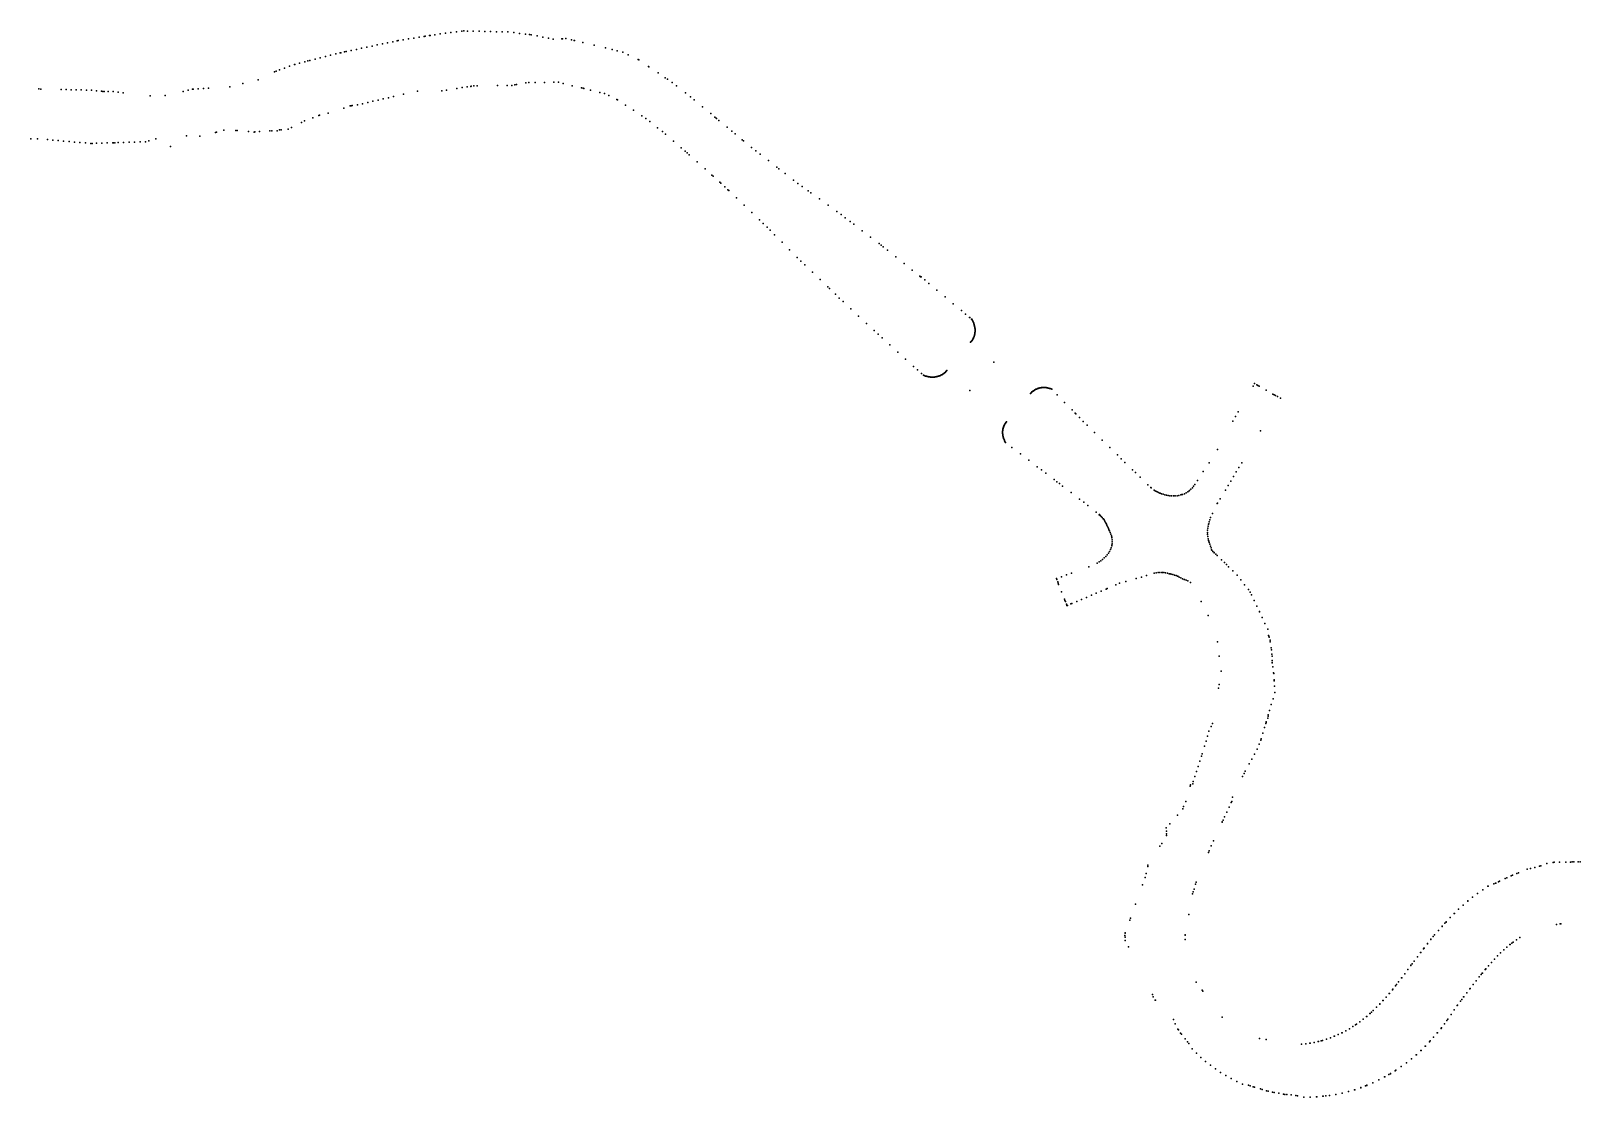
# Model space of a CAD drawing. Header units: metres. Extents: x 254871 to 264190, y 6271272 to 6280437.
# Drawn here: x 259536 to 260119, y 6278381 to 6278783 of the extents above; entities that cross this region are included whole.
import ezdxf

# ---------------------------------------------------------------- set-up
doc = ezdxf.new("R2010")
doc.units = ezdxf.units.M

msp = doc.modelspace()

# ---------------------------------------------------------------- linework, layer by layer
at = {"layer": 'Puntos'}
for p in [(259673.49, 6278778.93), (259673.77, 6278778.99), (259675.75, 6278779.31), (259677.73, 6278779.63), (259679.7, 6278779.95), (259681.68, 6278780.27), (259683.65, 6278780.6), (259683.94, 6278780.64), (259685.63, 6278780.92), (259685.84, 6278780.95), (259687.62, 6278781.21), (259689.63, 6278781.5), (259691.65, 6278781.79), (259693.7, 6278782.08), (259695.76, 6278782.31), (259697.85, 6278782.55), (259698.59, 6278782.63), (259699.98, 6278782.6), (259702.14, 6278782.55), (259704.3, 6278782.5), (259706.47, 6278782.46), (259708.64, 6278782.41), (259710.82, 6278782.36), (259713, 6278782.31), (259715.19, 6278782.26), (259717.39, 6278782), (259719.59, 6278781.73), (259721.79, 6278781.47), (259723.24, 6278781.29), (259723.98, 6278781.15), (259726.15, 6278780.74), (259728.31, 6278780.33), (259730.46, 6278779.92), (259732.23, 6278779.58), (259735.45, 6278779.72), (259735.71, 6278779.64), (259737.04, 6278779.75), (259739.17, 6278779.25), (259740.07, 6278779.03), (259740.23, 6278778.99), (259648.36, 6278773.48), (259650.31, 6278773.96), (259651.95, 6278774.37), (259652.25, 6278774.44), (259653.65, 6278774.76), (259654.2, 6278774.88), (259656.16, 6278775.29), (259658.11, 6278775.7), (259660.07, 6278776.11), (259662.03, 6278776.52), (259663.99, 6278776.94), (259665.94, 6278777.35), (259667.9, 6278777.76), (259669.86, 6278778.17), (259671.82, 6278778.58), (259743.42, 6278778.24), (259747.67, 6278777.23), (259751.96, 6278776.21), (259754.46, 6278775.62), (259756.29, 6278775.18), (259758.48, 6278774.66), (259760.47, 6278773.68), (259627.91, 6278767.53), (259629.14, 6278767.97), (259631.02, 6278768.65), (259632.91, 6278769.33), (259634.8, 6278770.01), (259634.96, 6278770.05), (259636.73, 6278770.52), (259638.66, 6278771.04), (259639.82, 6278771.35), (259640.6, 6278771.55), (259642.54, 6278772.03), (259644.48, 6278772.51), (259646.42, 6278772.99), (259764.24, 6278771.83), (259764.44, 6278771.69), (259768.11, 6278769.23), (259768.28, 6278769.11), (259610.39, 6278761.54), (259615.35, 6278762.78), (259621.08, 6278764.22), (259627.27, 6278767.22), (259699.8, 6278761.56), (259701.22, 6278761.76), (259701.3, 6278761.77), (259702.39, 6278761.93), (259703.64, 6278761.94), (259711.2, 6278762.03), (259714.85, 6278762.08), (259716.64, 6278762.1), (259716.64, 6278762.08), (259717.75, 6278762.29), (259718.4, 6278762.41), (259721.9, 6278763.03), (259723.06, 6278763.24), (259725.39, 6278763.25), (259728.9, 6278763.27), (259732.44, 6278763.28), (259734.23, 6278763.29), (259735.96, 6278762.87), (259739.39, 6278762.01), (259771.72, 6278766.8), (259774.43, 6278764.98), (259775.29, 6278764.41), (259777.06, 6278763.22), (259778.72, 6278761.91), (259538.49, 6278760.76), (259539.24, 6278760.71), (259546.87, 6278760.56), (259548.78, 6278760.53), (259550.68, 6278760.49), (259552.59, 6278760.46), (259554.49, 6278760.42), (259556.4, 6278760.38), (259558.3, 6278760.35), (259560.21, 6278760.12), (259562.11, 6278759.89), (259562.65, 6278759.82), (259563.12, 6278759.77), (259564.56, 6278759.78), (259566.47, 6278759.8), (259568.39, 6278759.57), (259570.31, 6278759.33), (259580.44, 6278758.12), (259586.1, 6278758.28), (259592.83, 6278759.86), (259594.73, 6278760.31), (259596.34, 6278760.69), (259596.62, 6278760.75), (259598.56, 6278760.86), (259600.51, 6278760.98), (259602.46, 6278761.09), (259662.37, 6278755.66), (259664.32, 6278756.11), (259666.27, 6278756.56), (259668.22, 6278757), (259670.17, 6278757.45), (259672.12, 6278757.9), (259675.87, 6278758.77), (259681.07, 6278759.99), (259690.27, 6278760.01), (259690.29, 6278760.01), (259692.05, 6278760.3), (259695.95, 6278760.96), (259697.88, 6278761.29), (259742.82, 6278761.16), (259743.46, 6278761.01), (259743.73, 6278760.94), (259746.27, 6278760.31), (259749.75, 6278759.44), (259751.51, 6278759.01), (259753.14, 6278758.25), (259756.22, 6278756.81), (259756.38, 6278756.71), (259782.03, 6278759.31), (259783.99, 6278757.77), (259785.27, 6278756.71), (259641.67, 6278749.94), (259643.9, 6278750.77), (259644.17, 6278750.86), (259644.2, 6278750.87), (259647.44, 6278751.71), (259653.34, 6278753.59), (259655.78, 6278754.37), (259656.19, 6278754.44), (259656.49, 6278754.48), (259658.47, 6278754.76), (259660.42, 6278755.21), (259759.4, 6278754.72), (259762.46, 6278752.72), (259765.55, 6278750.68), (259788.42, 6278754.08), (259791.54, 6278751.48), (259793.09, 6278750.2), (259793.6, 6278749.77), (259605.09, 6278744.42), (259605.47, 6278744.54), (259608.23, 6278745.21), (259612.66, 6278745.17), (259613.24, 6278745.11), (259617.44, 6278744.74), (259619.54, 6278744.55), (259619.79, 6278744.57), (259621.58, 6278744.71), (259625.54, 6278745.04), (259626.24, 6278745.03), (259628.31, 6278745.01), (259629.19, 6278745.33), (259629.71, 6278745.38), (259632.45, 6278745.6), (259633.66, 6278746.23), (259637.37, 6278748.17), (259638.54, 6278748.79), (259767.12, 6278749.66), (259768.59, 6278748.48), (259771.56, 6278746.12), (259773.36, 6278744.68), (259793.78, 6278749.62), (259794.63, 6278748.92), (259797.7, 6278746.36), (259799.54, 6278744.82), (259535.54, 6278741.97), (259537.97, 6278741.99), (259541.7, 6278741.67), (259543.74, 6278741.49), (259545.79, 6278741.31), (259547.84, 6278741.14), (259549.89, 6278740.96), (259551.94, 6278740.78), (259553.99, 6278740.6), (259556.04, 6278740.42), (259558.1, 6278740.24), (259558.63, 6278740.26), (259560.16, 6278740.31), (259562.22, 6278740.37), (259564.27, 6278740.43), (259566.33, 6278740.49), (259566.61, 6278740.5), (259567.11, 6278740.52), (259568.39, 6278740.56), (259570.44, 6278740.62), (259572.5, 6278740.68), (259574.56, 6278740.75), (259576.61, 6278740.81), (259578.67, 6278740.87), (259579.87, 6278741.21), (259582.53, 6278741.97), (259588.05, 6278739.03), (259588.05, 6278739.03), (259588.06, 6278739.03), (259594.06, 6278743.17), (259599.11, 6278742.99), (259774.53, 6278743.68), (259777.48, 6278741.14), (259780.47, 6278738.57), (259800.78, 6278743.8), (259803.39, 6278741.62), (259803.86, 6278741.24), (259806.97, 6278738.73), (259781.98, 6278737.28), (259782.65, 6278736.68), (259783.47, 6278735.95), (259786.45, 6278733.28), (259808.52, 6278737.47), (259810.11, 6278736.24), (259813.27, 6278733.79), (259789.43, 6278730.61), (259791.96, 6278728.34), (259792.41, 6278727.93), (259816.44, 6278731.33), (259817.26, 6278730.69), (259819.6, 6278728.88), (259822.76, 6278726.42), (259794.92, 6278725.66), (259795.38, 6278725.25), (259796.86, 6278723.9), (259798.03, 6278722.78), (259798.31, 6278722.52), (259824.35, 6278725.19), (259825.97, 6278724.02), (259828.27, 6278722.36), (259829.23, 6278721.67), (259801.21, 6278719.76), (259804.1, 6278716.99), (259832.48, 6278719.32), (259835.74, 6278716.97), (259807, 6278714.23), (259809.9, 6278711.47), (259811.35, 6278710.08), (259838.99, 6278714.62), (259840.62, 6278713.44), (259842.21, 6278712.23), (259844.03, 6278710.84), (259845.4, 6278709.79), (259812.77, 6278708.67), (259813.9, 6278707.54), (259815.6, 6278705.83), (259848.58, 6278707.36), (259851.76, 6278704.93), (259818.44, 6278702.99), (259821.28, 6278700.15), (259824.11, 6278697.31), (259854.94, 6278702.49), (259855.72, 6278701.9), (259856.54, 6278701.28), (259858.1, 6278700.03), (259861.23, 6278697.53), (259825.53, 6278695.9), (259826.97, 6278694.51), (259829.85, 6278691.72), (259864.35, 6278695.03), (259867.48, 6278692.53), (259832.74, 6278688.94), (259835.62, 6278686.16), (259870.32, 6278690.25), (259870.6, 6278690.03), (259870.75, 6278689.91), (259872.17, 6278688.78), (259873.7, 6278687.5), (259836.27, 6278685.53), (259838.5, 6278683.38), (259839.95, 6278681.99), (259841.41, 6278680.62), (259876.77, 6278684.93), (259879.85, 6278682.37), (259882.92, 6278679.81), (259844.34, 6278677.9), (259847.27, 6278675.17), (259885.99, 6278677.24), (259887.52, 6278675.96), (259889.05, 6278674.67), (259889.08, 6278674.65), (259889.8, 6278674.04), (259889.87, 6278673.99), (259850.2, 6278672.44), (259853.13, 6278669.71), (259854.59, 6278668.35), (259890.01, 6278673.74), (259890.15, 6278673.5), (259890.27, 6278673.26), (259890.39, 6278673.02), (259890.49, 6278672.77), (259890.59, 6278672.53), (259890.68, 6278672.28), (259890.76, 6278672.04), (259890.83, 6278671.79), (259890.9, 6278671.55), (259890.91, 6278668.08), (259890.95, 6278671.3), (259890.96, 6278668.3), (259891, 6278671.06), (259891, 6278668.51), (259891.04, 6278670.82), (259891.04, 6278668.73), (259891.07, 6278670.58), (259891.07, 6278668.95), (259891.09, 6278670.34), (259891.09, 6278669.18), (259891.1, 6278670.1), (259891.1, 6278669.41), (259891.11, 6278669.87), (259891.11, 6278669.64), (259856.07, 6278667), (259859.03, 6278664.3), (259889.44, 6278665.31), (259889.52, 6278665.41), (259889.65, 6278665.55), (259889.77, 6278665.7), (259889.88, 6278665.86), (259890, 6278666.02), (259890.1, 6278666.18), (259890.21, 6278666.35), (259890.31, 6278666.53), (259890.4, 6278666.71), (259890.49, 6278666.89), (259890.57, 6278667.08), (259890.65, 6278667.27), (259890.73, 6278667.47), (259890.79, 6278667.67), (259890.85, 6278667.87), (259861.98, 6278661.6), (259864.94, 6278658.91), (259898.23, 6278657.75), (259867.89, 6278656.21), (259869.37, 6278654.86), (259870.9, 6278653.56), (259871.64, 6278652.93), (259871.71, 6278652.87), (259871.97, 6278652.76), (259872.24, 6278652.67), (259872.5, 6278652.58), (259872.77, 6278652.5), (259873.03, 6278652.43), (259873.29, 6278652.36), (259873.55, 6278652.31), (259873.81, 6278652.27), (259874.07, 6278652.23), (259874.33, 6278652.21), (259874.58, 6278652.19), (259874.83, 6278652.18), (259875.08, 6278652.17), (259875.33, 6278652.18), (259875.58, 6278652.19), (259875.82, 6278652.21), (259876.06, 6278652.24), (259876.29, 6278652.28), (259876.52, 6278652.32), (259876.75, 6278652.37), (259876.98, 6278652.42), (259877.2, 6278652.49), (259877.41, 6278652.55), (259877.62, 6278652.63), (259877.83, 6278652.71), (259878.04, 6278652.8), (259878.23, 6278652.89), (259878.43, 6278652.99), (259878.62, 6278653.09), (259878.8, 6278653.2), (259878.98, 6278653.31), (259879.15, 6278653.43), (259879.32, 6278653.55), (259879.48, 6278653.68), (259879.64, 6278653.81), (259879.79, 6278653.94), (259879.93, 6278654.08), (259880.07, 6278654.23), (259880.21, 6278654.37), (259880.34, 6278654.52), (259880.43, 6278654.64), (259889.13, 6278647.16), (259911.96, 6278645.94), (259912.02, 6278646.02), (259912.14, 6278646.16), (259912.27, 6278646.3), (259912.41, 6278646.43), (259912.54, 6278646.57), (259912.69, 6278646.7), (259912.84, 6278646.82), (259913, 6278646.94), (259913.16, 6278647.06), (259913.33, 6278647.17), (259913.5, 6278647.28), (259913.68, 6278647.39), (259913.86, 6278647.49), (259914.05, 6278647.58), (259914.24, 6278647.67), (259914.44, 6278647.75), (259914.64, 6278647.83), (259914.85, 6278647.91), (259915.06, 6278647.97), (259915.28, 6278648.03), (259915.5, 6278648.09), (259915.73, 6278648.14), (259915.96, 6278648.18), (259916.19, 6278648.22), (259916.43, 6278648.25), (259916.67, 6278648.27), (259916.91, 6278648.28), (259917.16, 6278648.27), (259917.41, 6278648.26), (259917.66, 6278648.24), (259917.91, 6278648.21), (259918.16, 6278648.17), (259918.42, 6278648.12), (259918.68, 6278648.06), (259918.93, 6278648), (259919.19, 6278647.92), (259919.45, 6278647.83), (259919.71, 6278647.74), (259919.97, 6278647.64), (259922.02, 6278645.53), (259995.87, 6278648.82), (259996.32, 6278649.74), (259996.37, 6278649.71), (259997.23, 6278649.23), (259997.66, 6278648.99), (259998.1, 6278648.74), (260000.71, 6278647.27), (260003.32, 6278645.79), (260003.76, 6278645.55), (260004.2, 6278645.3), (260005.05, 6278644.82), (259924.83, 6278642.66), (259927.64, 6278639.79), (259990.15, 6278639.03), (260006.09, 6278644.23), (259901.76, 6278633.23), (259901.82, 6278633.42), (259901.89, 6278633.61), (259901.97, 6278633.79), (259902.05, 6278633.97), (259902.14, 6278634.15), (259902.23, 6278634.32), (259902.33, 6278634.48), (259902.43, 6278634.64), (259902.53, 6278634.8), (259902.64, 6278634.95), (259902.76, 6278635.09), (259902.87, 6278635.23), (259902.93, 6278635.29), (259928.87, 6278638.53), (259929.03, 6278638.37), (259930.45, 6278636.92), (259931.85, 6278635.48), (259933.28, 6278634.08), (259988.19, 6278635.55), (259989.14, 6278637.3), (259901.48, 6278631.36), (259901.49, 6278631.58), (259901.49, 6278631.14), (259901.5, 6278631.8), (259901.5, 6278630.92), (259901.51, 6278632.01), (259901.52, 6278630.7), (259901.54, 6278632.22), (259901.54, 6278630.47), (259901.57, 6278632.43), (259901.58, 6278630.24), (259901.6, 6278632.64), (259901.62, 6278630.01), (259901.65, 6278632.84), (259901.67, 6278629.78), (259901.7, 6278633.04), (259901.73, 6278629.55), (259901.8, 6278629.32), (259901.87, 6278629.09), (259901.95, 6278628.86), (259902.05, 6278628.63), (259902.15, 6278628.4), (259902.25, 6278628.17), (259902.37, 6278627.94), (259902.5, 6278627.71), (259902.63, 6278627.48), (259936.14, 6278631.27), (259939, 6278628.46), (259998.63, 6278631.95), (259904.97, 6278625.7), (259908.16, 6278623.28), (259941.85, 6278625.65), (259944.71, 6278622.84), (259946.14, 6278621.43), (259982.36, 6278624.86), (259911.35, 6278620.85), (259914.54, 6278618.42), (259916.13, 6278617.21), (259917.72, 6278615.99), (259947.57, 6278620.02), (259950.42, 6278617.21), (259951.49, 6278616.17), (259977.08, 6278616.55), (259979.31, 6278619.89), (259989.49, 6278616.44), (259990.51, 6278618.17), (259991.52, 6278619.89), (259920.9, 6278613.55), (259921.92, 6278612.77), (259922.86, 6278612.05), (259924.08, 6278611.11), (259953.3, 6278614.42), (259956.19, 6278611.64), (259957.29, 6278610.6), (259957.29, 6278610.59), (259957.44, 6278610.47), (259972.42, 6278609.91), (259972.94, 6278610.46), (259973.41, 6278611.05), (259973.84, 6278611.68), (259974.86, 6278613.21), (259986.42, 6278611.29), (259987.44, 6278613.01), (259988.47, 6278614.72), (259927.25, 6278608.67), (259930.43, 6278606.23), (259932.02, 6278605.01), (259958.51, 6278609.62), (259958.67, 6278609.5), (259959.18, 6278609.19), (259959.7, 6278608.92), (259960.24, 6278608.66), (259960.73, 6278608.44), (259960.8, 6278608.41), (259961.37, 6278608.2), (259961.95, 6278608.02), (259962.55, 6278607.85), (259963.17, 6278607.7), (259963.23, 6278607.69), (259963.8, 6278607.58), (259964.45, 6278607.48), (259965.11, 6278607.42), (259965.79, 6278607.4), (259966.01, 6278607.41), (259966.47, 6278607.42), (259967.17, 6278607.49), (259967.87, 6278607.6), (259968.57, 6278607.77), (259968.95, 6278607.89), (259969.26, 6278607.99), (259969.94, 6278608.25), (259970.61, 6278608.58), (259971.25, 6278608.96), (259971.72, 6278609.31), (259971.85, 6278609.41), (259982.33, 6278604.51), (259982.38, 6278604.61), (259983.42, 6278606.28), (259985.39, 6278609.57), (259933.6, 6278603.78), (259936.75, 6278601.31), (259937.85, 6278600.31), (259937.92, 6278600.39), (259938.26, 6278599.97), (259938.65, 6278599.61), (259939.02, 6278599.22), (259939.37, 6278598.8), (259939.42, 6278598.74), (259939.69, 6278598.37), (259979.52, 6278598.44), (259979.84, 6278599.21), (259980.59, 6278600.8), (259940, 6278597.91), (259940.27, 6278597.44), (259940.53, 6278596.95), (259940.59, 6278596.8), (259940.74, 6278596.44), (259940.95, 6278595.92), (259941.2, 6278595.39), (259941.45, 6278594.84), (259941.55, 6278594.59), (259941.69, 6278594.26), (259941.96, 6278593.66), (259942.23, 6278593.02), (259942.5, 6278592.33), (259978.67, 6278593.66), (259978.67, 6278593.51), (259978.68, 6278592.86), (259978.7, 6278594.46), (259978.78, 6278595.27), (259978.92, 6278596.06), (259979.07, 6278596.74), (259979.1, 6278596.85), (259979.25, 6278597.66), (259941.76, 6278586.46), (259942.13, 6278587.15), (259942.42, 6278587.86), (259942.6, 6278591.92), (259942.62, 6278588.61), (259942.65, 6278588.83), (259942.68, 6278591.61), (259942.74, 6278589.37), (259942.77, 6278590.88), (259942.79, 6278590.13), (259978.75, 6278592.07), (259978.88, 6278591.28), (259979.05, 6278590.56), (259979.12, 6278590.34), (259979.29, 6278589.86), (259979.58, 6278589.19), (259979.79, 6278588.49), (259980, 6278587.78), (259980.21, 6278587.05), (259980.24, 6278586.95), (259980.68, 6278586.46), (259933.92, 6278580.64), (259937.12, 6278582.1), (259937.83, 6278582.52), (259938.51, 6278582.98), (259939.15, 6278583.49), (259939.15, 6278583.48), (259939.76, 6278584.02), (259940.33, 6278584.58), (259940.85, 6278585.18), (259941.33, 6278585.81), (259941.39, 6278585.89), (259981.12, 6278586.02), (259981.21, 6278585.93), (259981.74, 6278585.43), (259982.29, 6278584.95), (259983.95, 6278583.32), (259985.02, 6278582.27), (259985.79, 6278581.52), (259986.6, 6278580.73), (259921.73, 6278576.25), (259921.86, 6278575.92), (259922.22, 6278575.01), (259923.62, 6278576.93), (259925.5, 6278577.61), (259927.38, 6278578.28), (259947.93, 6278575.15), (259951.8, 6278576.23), (259953.75, 6278576.78), (259955.66, 6278577.36), (259958.56, 6278578.25), (259959.29, 6278578.41), (259960.01, 6278578.51), (259960.74, 6278578.57), (259961.46, 6278578.56), (259961.65, 6278578.54), (259962.18, 6278578.49), (259962.88, 6278578.36), (259963.57, 6278578.23), (259964.24, 6278578.08), (259964.59, 6278578), (259964.91, 6278577.93), (259965.56, 6278577.79), (259966.19, 6278577.56), (259966.81, 6278577.35), (259967.35, 6278577.15), (259967.44, 6278577.12), (259968.04, 6278576.83), (259968.63, 6278576.53), (259969.22, 6278576.2), (259969.88, 6278575.95), (259970.03, 6278575.89), (259970.57, 6278575.69), (259971.29, 6278575.41), (259972.19, 6278574.75), (259988.2, 6278579.16), (259989.83, 6278577.57), (259991.21, 6278575.77), (259922.4, 6278574.54), (259922.58, 6278574.08), (259923.67, 6278571.28), (259933.09, 6278569.18), (259934.93, 6278569.95), (259936.77, 6278570.73), (259938.62, 6278571.51), (259940.46, 6278572.29), (259940.88, 6278572.47), (259944.15, 6278573.85), (259945.49, 6278574.46), (259992.61, 6278573.94), (259994.04, 6278572.08), (259994.73, 6278571.16), (259995.25, 6278570.07), (259924.77, 6278568.49), (259924.95, 6278568.02), (259925.13, 6278567.56), (259925.49, 6278566.64), (259925.72, 6278566.06), (259925.91, 6278566.14), (259927.19, 6278566.68), (259927.56, 6278566.84), (259929.4, 6278567.62), (259931.25, 6278568.4), (259976.25, 6278567.61), (259996.26, 6278567.94), (259997.26, 6278565.81), (259998.2, 6278563.83), (259998.27, 6278563.68), (259978.95, 6278562.38), (259999.28, 6278561.53), (260000.3, 6278559.36), (259982.43, 6278552.4), (260001.34, 6278557.17), (260001.66, 6278554.79), (260001.7, 6278554.52), (260001.83, 6278554.13), (260002.2, 6278552.99), (260002.28, 6278552.47), (259983.1, 6278547.05), (259983.1, 6278547.01), (260002.61, 6278550.1), (260002.7, 6278549.43), (260002.94, 6278547.73), (260003.03, 6278547.05), (259983.8, 6278541.35), (260003.05, 6278545.33), (260003.06, 6278544.65), (260003.06, 6278544.55), (260003.28, 6278542.94), (260003.57, 6278540.78), (260003.59, 6278540.53), (259982.8, 6278534.95), (259983.02, 6278536.28), (260003.73, 6278538.11), (260003.75, 6278537.77), (260003.87, 6278535.7), (260002.68, 6278528.75), (260003.34, 6278530.99), (260004.01, 6278533.28), (260000.78, 6278522.21), (260001.39, 6278523.7), (260001.48, 6278524.34), (260001.55, 6278524.9), (260002.03, 6278526.54), (259978.64, 6278516.87), (259979.19, 6278518.72), (259979.98, 6278520.45), (259980.54, 6278521.68), (259999.52, 6278517.98), (260000.14, 6278520.09), (260000.58, 6278521.61), (260000.7, 6278521.99), (259977.53, 6278513.12), (259978.09, 6278515), (259997.37, 6278511.91), (259998.16, 6278513.88), (259998.73, 6278515.3), (259998.91, 6278515.9), (259975.11, 6278505.49), (259975.74, 6278507.39), (259976.36, 6278509.3), (259976.65, 6278510.18), (259994.35, 6278506.42), (259995.34, 6278508.23), (259996.35, 6278510.06), (259973.23, 6278499.78), (259973.86, 6278501.68), (259974.48, 6278503.59), (259991.89, 6278501.72), (259992.41, 6278502.79), (259992.85, 6278503.68), (259972.17, 6278498.05), (259972.28, 6278498.47), (259973.17, 6278498.84), (259973.18, 6278498.85), (259988.07, 6278493.82), (259969.42, 6278489.47), (259969.66, 6278490.3), (259970.55, 6278492.3), (259985.9, 6278488.23), (259986.76, 6278490.04), (259987.61, 6278491.85), (259987.8, 6278492.24), (259963.12, 6278482.28), (259964.52, 6278483.88), (259967.32, 6278487.07), (259984.14, 6278484.49), (259984.2, 6278484.6), (259984.5, 6278485.25), (259985.05, 6278486.42), (259961.43, 6278476.47), (259963.18, 6278481.11), (259963.19, 6278481.04), (259963.23, 6278480.08), (259963.27, 6278479.4), (259963.27, 6278479.39), (259980.92, 6278477.42), (259960.73, 6278475.36), (259979.04, 6278473.07), (259979.28, 6278473.65), (259980.05, 6278475.49), (259955.49, 6278465.15), (259956.13, 6278467.78), (259956.23, 6278468.2), (260092.97, 6278464.17), (260093.58, 6278464.44), (260095.15, 6278465.09), (260095.78, 6278465.35), (260099.09, 6278466.71), (260100.25, 6278466.98), (260101.9, 6278467.38), (260103.7, 6278467.81), (260104.21, 6278468), (260106.48, 6278468.88), (260108.86, 6278469.29), (260109.16, 6278469.34), (260111.26, 6278469.37), (260113.63, 6278469.4), (260115.33, 6278469.43), (260115.97, 6278469.47), (260116.63, 6278469.52), (260118.3, 6278469.53), (260118.95, 6278469.53), (259954.22, 6278460.89), (259955.13, 6278463.61), (259973.26, 6278458.19), (259973.6, 6278459.26), (259974.17, 6278461.04), (259974.42, 6278461.83), (260082.3, 6278458.95), (260082.33, 6278458.97), (260082.37, 6278459), (260084.28, 6278460.29), (260084.31, 6278460.3), (260086.53, 6278461.16), (260087.16, 6278461.41), (260087.24, 6278461.44), (260088.19, 6278462), (260088.66, 6278462.21), (260090.81, 6278463.19), (260091.43, 6278463.47), (259951.56, 6278453.52), (259973.04, 6278457.49), (260074.9, 6278453.2), (260074.93, 6278453.22), (260076.65, 6278454.71), (260076.68, 6278454.74), (260078.46, 6278456.18), (260078.49, 6278456.2), (260080.35, 6278457.6), (260080.37, 6278457.62), (259949.38, 6278447.46), (259949.66, 6278448.24), (259971.64, 6278449.61), (260068.1, 6278446.35), (260068.52, 6278446.82), (260068.54, 6278446.85), (260070.03, 6278448.46), (260070.05, 6278448.48), (260071.59, 6278450.07), (260071.62, 6278450.09), (260073.22, 6278451.65), (260073.24, 6278451.67), (259947.46, 6278441.77), (259947.63, 6278442.62), (259947.67, 6278441.16), (259947.7, 6278442.79), (259970.28, 6278441.97), (259970.28, 6278441.89), (260063.67, 6278441.35), (260064.16, 6278441.93), (260064.18, 6278441.96), (260065.59, 6278443.56), (260065.61, 6278443.58), (260067.05, 6278445.18), (260067.07, 6278445.2), (260096.24, 6278440.94), (260096.26, 6278440.96), (260110.04, 6278445.93), (260111.51, 6278446.11), (260111.7, 6278446.14), (259947.69, 6278439.91), (259948.91, 6278437.49), (259970.2, 6278440.21), (260058.93, 6278435.34), (260058.95, 6278435.36), (260060.02, 6278436.76), (260060.19, 6278436.98), (260060.21, 6278437), (260061.48, 6278438.63), (260061.5, 6278438.66), (260062.8, 6278440.29), (260062.82, 6278440.31), (260089.03, 6278435.19), (260089.04, 6278435.21), (260090.2, 6278436.29), (260090.22, 6278436.31), (260091.38, 6278437.34), (260091.4, 6278437.36), (260092.58, 6278438.33), (260092.6, 6278438.35), (260093.24, 6278438.84), (260093.79, 6278439.26), (260093.81, 6278439.27), (260095.01, 6278440.13), (260095.03, 6278440.14), (260095.05, 6278440.15), (260054.08, 6278428.91), (260054.1, 6278428.93), (260055.27, 6278430.48), (260055.29, 6278430.51), (260055.74, 6278431.11), (260056.48, 6278432.09), (260056.49, 6278432.11), (260057.69, 6278433.7), (260057.71, 6278433.73), (260083.29, 6278428.91), (260083.31, 6278428.94), (260083.48, 6278429.13), (260084.43, 6278430.26), (260084.45, 6278430.28), (260085.57, 6278431.56), (260085.58, 6278431.58), (260086.71, 6278432.82), (260086.73, 6278432.84), (260087.86, 6278434.03), (260087.88, 6278434.05), (259974.36, 6278424.09), (260049.84, 6278423.22), (260050.62, 6278424.25), (260050.64, 6278424.27), (260051.77, 6278425.77), (260051.79, 6278425.8), (260052.92, 6278427.33), (260052.94, 6278427.35), (260078.68, 6278423.21), (260078.69, 6278423.23), (260079.84, 6278424.69), (260079.86, 6278424.71), (260081.01, 6278426.12), (260081.02, 6278426.15), (260081.75, 6278427.03), (260082.16, 6278427.53), (260082.17, 6278427.55), (259957.96, 6278419.46), (259958.24, 6278418.57), (259959, 6278417.39), (259959.01, 6278417.37), (259959.03, 6278417.35), (259976.63, 6278421.08), (259976.84, 6278420.8), (260044.74, 6278417.19), (260044.76, 6278417.21), (260045.94, 6278418.52), (260045.96, 6278418.54), (260047.13, 6278419.89), (260047.15, 6278419.91), (260048.32, 6278421.29), (260048.34, 6278421.32), (260048.49, 6278421.5), (260049.48, 6278422.75), (260049.49, 6278422.78), (260074.41, 6278417.64), (260075.13, 6278418.6), (260075.15, 6278418.62), (260076.32, 6278420.16), (260076.34, 6278420.19), (260077.5, 6278421.7), (260077.52, 6278421.73), (260039.84, 6278412.31), (260039.86, 6278412.33), (260040.38, 6278412.82), (260041.08, 6278413.47), (260041.1, 6278413.48), (260042.3, 6278414.67), (260042.32, 6278414.69), (260043.53, 6278415.91), (260043.55, 6278415.93), (260070.38, 6278411.96), (260070.4, 6278411.98), (260071.57, 6278413.68), (260071.58, 6278413.7), (260072.72, 6278415.37), (260072.74, 6278415.4), (260072.8, 6278415.48), (260073.93, 6278417), (260073.95, 6278417.02), (259965.8, 6278410.13), (259966.5, 6278408.48), (259967.48, 6278406.45), (259967.51, 6278406.42), (259967.71, 6278406.21), (259984.22, 6278410.99), (260030.69, 6278405.79), (260030.72, 6278405.8), (260032.07, 6278406.56), (260032.09, 6278406.57), (260033.42, 6278407.38), (260033.44, 6278407.39), (260034.41, 6278408.04), (260034.73, 6278408.26), (260034.75, 6278408.27), (260036.04, 6278409.18), (260036.06, 6278409.19), (260037.32, 6278410.16), (260037.34, 6278410.18), (260038.59, 6278411.21), (260038.61, 6278411.22), (260066.63, 6278406.73), (260066.65, 6278406.76), (260066.83, 6278406.98), (260067.93, 6278408.48), (260067.94, 6278408.51), (260068.84, 6278409.76), (260069.17, 6278410.23), (260069.19, 6278410.25), (259968.54, 6278404.98), (259968.84, 6278404.6), (259970.26, 6278402.82), (259971.15, 6278401.71), (259971.61, 6278400.98), (259998.23, 6278402.88), (260000.77, 6278402.54), (260014.08, 6278400.79), (260014.1, 6278400.79), (260015.67, 6278400.94), (260015.69, 6278400.95), (260017.25, 6278401.16), (260017.28, 6278401.17), (260018.82, 6278401.44), (260018.85, 6278401.45), (260020.38, 6278401.78), (260020.4, 6278401.79), (260021.42, 6278402.05), (260021.92, 6278402.18), (260021.94, 6278402.19), (260023.44, 6278402.64), (260023.46, 6278402.65), (260024.94, 6278403.17), (260024.96, 6278403.17), (260026.42, 6278403.75), (260026.44, 6278403.75), (260027.86, 6278404.38), (260027.89, 6278404.39), (260029.29, 6278405.08), (260029.31, 6278405.09), (260060.67, 6278400), (260060.7, 6278400.02), (260062.24, 6278401.67), (260062.26, 6278401.7), (260062.54, 6278402), (260063.75, 6278403.36), (260063.77, 6278403.38), (260065.21, 6278405.04), (260065.23, 6278405.07), (259972.87, 6278399), (259974.5, 6278397.36), (259976.19, 6278395.79), (259977.94, 6278394.27), (260055.46, 6278395.27), (260055.49, 6278395.29), (260057.28, 6278396.79), (260057.31, 6278396.82), (260059.05, 6278398.34), (260059.08, 6278398.37), (259979.76, 6278392.83), (259981.63, 6278391.46), (259983.57, 6278390.16), (259985.56, 6278388.94), (260045.37, 6278388.42), (260045.4, 6278388.44), (260047, 6278389.34), (260047.52, 6278389.65), (260047.55, 6278389.67), (260049.28, 6278390.76), (260049.61, 6278390.97), (260049.64, 6278390.99), (260051.62, 6278392.36), (260051.65, 6278392.38), (260053.57, 6278393.79), (260053.6, 6278393.81), (259987.6, 6278387.8), (259989.69, 6278386.74), (259991.83, 6278385.76), (259994.14, 6278385.27), (259994.76, 6278385.14), (259995.87, 6278384.68), (259996.36, 6278384.54), (259998.61, 6278383.89), (259999.25, 6278383.7), (260000.86, 6278383.23), (260001.5, 6278383.05), (260003.16, 6278382.72), (260003.81, 6278382.6), (260005.47, 6278382.27), (260029.33, 6278382.35), (260029.36, 6278382.36), (260031.7, 6278382.94), (260031.73, 6278382.94), (260034.05, 6278383.62), (260034.08, 6278383.63), (260036.37, 6278384.39), (260036.41, 6278384.4), (260038.15, 6278385.07), (260038.67, 6278385.26), (260038.7, 6278385.28), (260040.94, 6278386.22), (260040.97, 6278386.24), (260043.17, 6278387.28), (260043.21, 6278387.29), (260007.29, 6278381.92), (260007.8, 6278381.87), (260008.47, 6278381.81), (260010.16, 6278381.66), (260011.92, 6278381.5), (260012.52, 6278381.37), (260014.92, 6278380.86), (260014.96, 6278380.86), (260017.33, 6278380.87), (260017.36, 6278380.87), (260019.73, 6278380.97), (260019.77, 6278380.97), (260022.14, 6278381.17), (260022.18, 6278381.17), (260023.27, 6278381.31), (260024.55, 6278381.47), (260024.58, 6278381.47), (260026.94, 6278381.86), (260026.98, 6278381.87)]:
    msp.add_point(p, dxfattribs=at)

doc.saveas('drawing.dxf')
